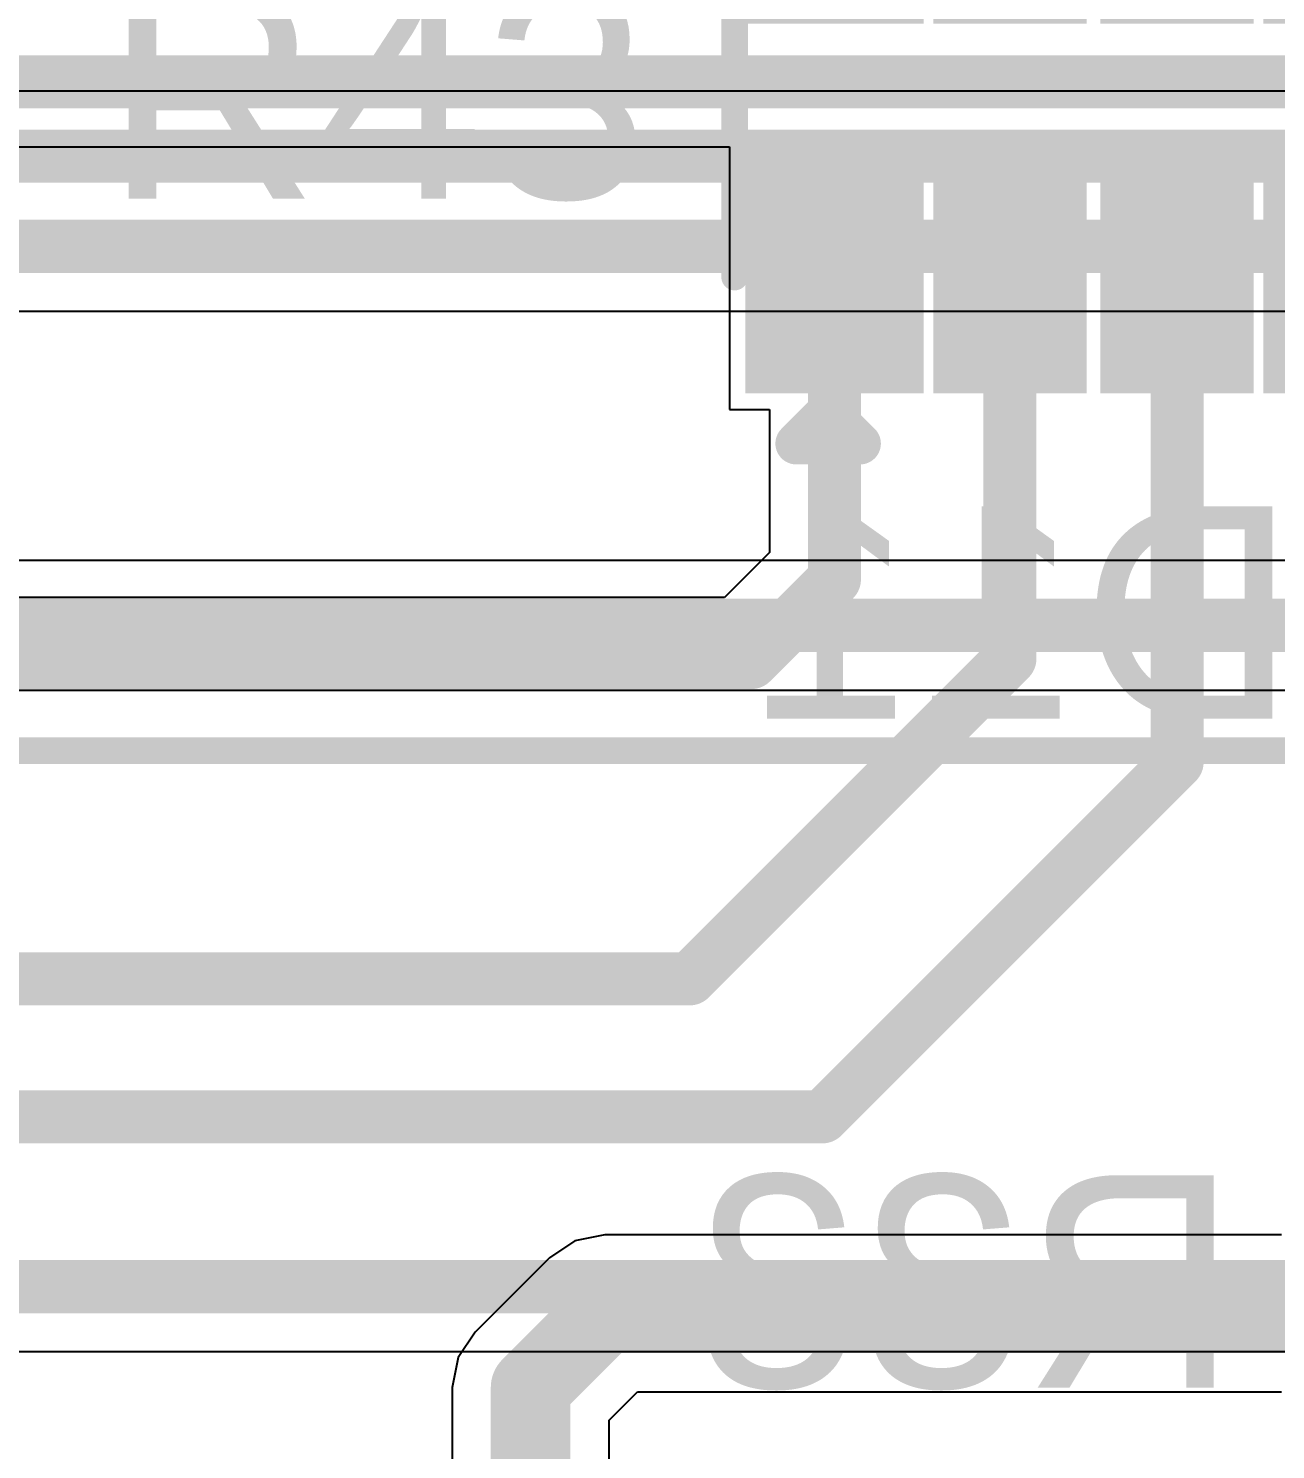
# Model space of a CAD drawing. Header units: inches. Extents: x -8 to 210, y -39 to 109.
# Drawn here: x 46.52 to 52.49, y 8.64 to 15.44 of the extents above; entities that cross this region are included whole.
import ezdxf

# ---------------------------------------------------------------- set-up
doc = ezdxf.new("R2010")
doc.units = ezdxf.units.IN
for name, color, linetype in [('Bottom Layer', 5, 'Continuous'), ('Bottom Overlay', 54, 'Continuous'), ('Top Layer', 1, 'Continuous'), ('Top Overlay', 2, 'Continuous'), ('Top Paste', 8, 'Continuous'), ('Top Solder', 216, 'Continuous')]:
    doc.layers.add(name, color=color, linetype=linetype)
doc.styles.add('Arial', font='', dxfattribs={"height": 0.2})
doc.styles.get('Arial').set_extended_font_data('Arial')

# ---------------------------------------------------------------- blocks, each defined once
blk = doc.blocks.new('YC164_JR_070RL_26')
at = {"layer": 'Top Layer'}
for points in [[(-1.33499987, 1.56500068), (-0.43499913, 1.56500068), (-0.43499913, 0.91499944), (-1.33499987, 0.91499944)], [(1.33499987, 0.91499944), (0.4349991299999999, 0.91499944), (0.4349991300000001, 1.56500068), (1.33499987, 1.56500068)], [(-1.33499987, 0.66499867), (-0.43499913, 0.66499867), (-0.43499913, 0.13499973), (-1.33499987, 0.13499973)], [(1.33499987, 0.13499973), (0.43499913, 0.13499973), (0.43499913, 0.66499867), (1.33499987, 0.66499867)], [(-1.33499987, -0.13499973), (-0.43499913, -0.13499973), (-0.43499913, -0.66499867), (-1.33499987, -0.66499867)], [(1.33499987, -0.66499867), (0.43499913, -0.66499867), (0.43499913, -0.13499973), (1.33499987, -0.13499973)], [(-1.33499987, -0.91499944), (-0.43499913, -0.91499944), (-0.43499913, -1.56500068), (-1.33499987, -1.56500068)], [(1.33499987, -1.56500068), (0.4349991299999999, -1.56500068), (0.4349991300000001, -0.91499944), (1.33499987, -0.91499944)]]:
    blk.add_hatch(color=1, dxfattribs=at).paths.add_polyline_path(points)
at = {"layer": 'Top Paste'}
for points in [[(-1.33499987, 1.56500068), (-0.43499913, 1.56500068), (-0.43499913, 0.91499944), (-1.33499987, 0.91499944)], [(1.33499987, 0.91499944), (0.4349991299999999, 0.91499944), (0.4349991300000001, 1.56500068), (1.33499987, 1.56500068)], [(-1.33499987, 0.66499867), (-0.43499913, 0.66499867), (-0.43499913, 0.13499973), (-1.33499987, 0.13499973)], [(1.33499987, 0.13499973), (0.43499913, 0.13499973), (0.43499913, 0.66499867), (1.33499987, 0.66499867)], [(-1.33499987, -0.13499973), (-0.43499913, -0.13499973), (-0.43499913, -0.66499867), (-1.33499987, -0.66499867)], [(1.33499987, -0.66499867), (0.43499913, -0.66499867), (0.43499913, -0.13499973), (1.33499987, -0.13499973)], [(-1.33499987, -0.91499944), (-0.43499913, -0.91499944), (-0.43499913, -1.56500068), (-1.33499987, -1.56500068)], [(1.33499987, -1.56500068), (0.4349991299999999, -1.56500068), (0.4349991300000001, -0.91499944), (1.33499987, -0.91499944)]]:
    blk.add_hatch(color=8, dxfattribs=at).paths.add_polyline_path(points)
at = {"layer": 'Top Solder'}
for points in [[(-1.43659987, 1.66660068), (-0.33339913, 1.66660068), (-0.33339913, 0.81339944), (-1.43659987, 0.81339944)], [(1.43659987, 0.81339944), (0.3333991299999999, 0.81339944), (0.33339913, 1.66660068), (1.43659987, 1.66660068)], [(-1.43659987, 0.7665986699999999), (-0.33339913, 0.7665986699999999), (-0.33339913, 0.03339973), (-1.43659987, 0.03339973)], [(1.43659987, 0.03339972999999992), (0.3333991299999999, 0.03339973000000007), (0.33339913, 0.7665986699999999), (1.43659987, 0.7665986699999999)], [(-1.43659987, -0.03339973), (-0.33339913, -0.03339973), (-0.33339913, -0.7665986699999999), (-1.43659987, -0.7665986699999999)], [(1.43659987, -0.7665986699999999), (0.3333991299999999, -0.7665986699999999), (0.33339913, -0.03339972999999992), (1.43659987, -0.03339973000000007)], [(-1.43659987, -0.81339944), (-0.33339913, -0.81339944), (-0.33339913, -1.66660068), (-1.43659987, -1.66660068)], [(1.43659987, -1.66660068), (0.3333991299999999, -1.66660068), (0.33339913, -0.81339944), (1.43659987, -0.81339944)]]:
    blk.add_hatch(color=216, dxfattribs=at).paths.add_polyline_path(points)
at = {"layer": 'Top Overlay'}
for points in [[(-0.88000078, 1.7175988, 0.127, 0.127, 0), (0.88000078, 1.7175988, 0.127, 0.127, 0)], [(-1.6764, 1.4224, 0.1999996, 0.1999996, 0), (-1.6764, 1.1176, 0.1999996, 0.1999996, 0)], [(-1.6764, 1.4224, 0.1999996, 0.1999996, 0), (-1.524, 1.27, 0.1999996, 0.1999996, 0)], [(-1.524, 1.27, 0.1999996, 0.1999996, 0), (-1.6764, 1.1176, 0.1999996, 0.1999996, 0)], [(-0.88000078, -1.7175988, 0.127, 0.127, 0), (0.88000078, -1.7175988, 0.127, 0.127, 0)]]:
    blk.add_lwpolyline(points, format="xyseb", dxfattribs=at)
for points in [[(-0.91175078, 1.7175988, 0.0635, 0.0635, 1), (-0.84825078, 1.7175988, 0.0635, 0.0635, 1)], [(0.84825078, 1.7175988, 0.0635, 0.0635, 1), (0.91175078, 1.7175988, 0.0635, 0.0635, 1)], [(-1.7263999, 1.4224, 0.0999998, 0.0999998, 1), (-1.6264001, 1.4224, 0.0999998, 0.0999998, 1)], [(-1.7263999, 1.4224, 0.0999998, 0.0999998, 1), (-1.6264001, 1.4224, 0.0999998, 0.0999998, 1)], [(-1.5739999, 1.27, 0.0999998, 0.0999998, 1), (-1.4740001, 1.27, 0.0999998, 0.0999998, 1)], [(-1.5739999, 1.27, 0.0999998, 0.0999998, 1), (-1.4740001, 1.27, 0.0999998, 0.0999998, 1)], [(-1.7263999, 1.1176, 0.0999998, 0.0999998, 1), (-1.6264001, 1.1176, 0.0999998, 0.0999998, 1)], [(-1.7263999, 1.1176, 0.0999998, 0.0999998, 1), (-1.6264001, 1.1176, 0.0999998, 0.0999998, 1)], [(-0.91175078, -1.7175988, 0.0635, 0.0635, 1), (-0.84825078, -1.7175988, 0.0635, 0.0635, 1)], [(0.84825078, -1.7175988, 0.0635, 0.0635, 1), (0.91175078, -1.7175988, 0.0635, 0.0635, 1)]]:
    blk.add_lwpolyline(points, format="xyseb", close=True, dxfattribs=at)
blk = doc.blocks.new('DB128L_5_08_3P_BK_S_91')
at = {"layer": 'Top Overlay'}
blk.add_lwpolyline([(-7.670799999999999, 5.1308, 0.127, 0.127, 0), (7.670799999999999, 5.1308, 0.127, 0.127, 0)], format="xyseb", dxfattribs=at)

msp = doc.modelspace()

# ---------------------------------------------------------------- linework, layer by layer
at = {"layer": 'Bottom Layer'}
for p, q in [((55.5752, 15.14437154), (43.03473993999999, 15.14437154)), ((42.6466, 14.09102846), (52.92179916, 14.09102846)), ((52.92179916, 12.89877278), (42.25232596, 12.89877278)), ((42.12359876, 12.2772297), (52.91260943999999, 12.2772297)), ((49.276, 9.67191614), (49.13229696, 9.64333098)), ((52.51449999999999, 9.67191614), (49.276, 9.67191614)), ((49.13229696, 9.64333098), (49.01047094, 9.561929059999999)), ((49.01047094, 9.561929059999999), (48.65487094, 9.20632906)), ((48.65487094, 9.20632906), (48.57346902, 9.08450304)), ((48.57346902, 9.08450304), (48.54488386, 8.9408)), ((48.54488386, 8.9408), (48.54488386, 8.53579954)), ((49.29591614, 8.78525802), (49.43154198, 8.92088386)), ((49.43154198, 8.92088386), (52.51449999999999, 8.92088386)), ((49.29591614, 8.53579954), (49.29591614, 8.78525802))]:
    msp.add_line(p, q, dxfattribs=at)
for points in [[(42.90601528, 14.8336, 0.254, 0.254, 0), (55.5752, 14.8336, 0.254, 0.254, 0)], [(42.6466, 14.4018, 0.254, 0.254, 0), (55.0926, 14.4018, 0.254, 0.254, 0)], [(42.12359876, 12.58800124, 0.254, 0.254, 0), (53.37579876, 12.58800124, 0.254, 0.254, 0)], [(48.92039999999999, 8.9408, 0.3809999999999999, 0.3809999999999999, 0), (49.276, 9.296399999999998, 0.3809999999999999, 0.3809999999999999, 0)], [(49.276, 9.296399999999998, 0.3809999999999999, 0.3809999999999999, 0), (53.0098, 9.296399999999998, 0.3809999999999999, 0.3809999999999999, 0)], [(48.92039999999999, 6.858, 0.3809999999999999, 0.3809999999999999, 0), (48.92039999999999, 8.9408, 0.3809999999999999, 0.3809999999999999, 0)]]:
    msp.add_lwpolyline(points, format="xyseb", dxfattribs=at)
for points in [[(49.18075, 9.296399999999998, 0.1905, 0.1905, 1), (49.37125, 9.296399999999998, 0.1905, 0.1905, 1)], [(49.18075, 9.296399999999998, 0.1905, 0.1905, 1), (49.37125, 9.296399999999998, 0.1905, 0.1905, 1)], [(48.82515, 8.9408, 0.1905, 0.1905, 1), (49.01565, 8.9408, 0.1905, 0.1905, 1)], [(48.82515, 8.9408, 0.1905, 0.1905, 1), (49.01565, 8.9408, 0.1905, 0.1905, 1)]]:
    msp.add_lwpolyline(points, format="xyseb", close=True, dxfattribs=at)
at = {"layer": 'Top Layer'}
for p, q in [((41.31179444, 14.87842846), (49.74510752, 14.87842846)), ((49.74510752, 14.87842846), (49.87159952, 14.87719656)), ((49.87159952, 14.87719656), (49.87159952, 13.6216009)), ((49.87159952, 13.6216009), (50.06362859999999, 13.6216009)), ((50.06362859999999, 13.6216009), (50.06362859999999, 12.9365248)), ((50.06362859999999, 12.9365248), (49.84807658, 12.72097278)), ((49.84807658, 12.72097278), (38.3249932, 12.72097278)), ((37.846, 9.11262846), (52.62879745999999, 9.11262846))]:
    msp.add_line(p, q, dxfattribs=at)
for points in [[(40.9448, 15.1892, 0.254, 0.254, 0), (54.63539999999999, 15.1892, 0.254, 0.254, 0)], [(50.37440014, 12.80780014, 0.254, 0.254, 0), (50.37440014, 14.2494, 0.254, 0.254, 0)], [(51.214401, 12.428601, 0.254, 0.254, 0), (51.214401, 14.2494, 0.254, 0.254, 0)], [(52.01439939999999, 11.9331994, 0.254, 0.254, 0), (52.01439939999999, 14.2494, 0.254, 0.254, 0)], [(49.97680124, 12.41020124, 0.254, 0.254, 0), (50.37440014, 12.80780014, 0.254, 0.254, 0)], [(37.95799876, 12.41020124, 0.254, 0.254, 0), (49.97680124, 12.41020124, 0.254, 0.254, 0)], [(49.68239999999999, 10.8966, 0.254, 0.254, 0), (51.214401, 12.428601, 0.254, 0.254, 0)], [(50.3174, 10.2362, 0.254, 0.254, 0), (52.01439939999999, 11.9331994, 0.254, 0.254, 0)], [(38.61280314, 10.8966, 0.254, 0.254, 0), (49.68239999999999, 10.8966, 0.254, 0.254, 0)], [(43.5864, 10.2362, 0.254, 0.254, 0), (50.3174, 10.2362, 0.254, 0.254, 0)], [(37.846, 9.423399999999999, 0.254, 0.254, 0), (52.62879745999999, 9.423399999999999, 0.254, 0.254, 0)]]:
    msp.add_lwpolyline(points, format="xyseb", dxfattribs=at)
for points in [[(50.31090013999999, 14.2494, 0.127, 0.127, 1), (50.43790014, 14.2494, 0.127, 0.127, 1)], [(51.150901, 14.2494, 0.127, 0.127, 1), (51.277901, 14.2494, 0.127, 0.127, 1)], [(51.9508994, 14.2494, 0.127, 0.127, 1), (52.0778994, 14.2494, 0.127, 0.127, 1)], [(50.31090013999999, 12.80780014, 0.127, 0.127, 1), (50.43790014, 12.80780014, 0.127, 0.127, 1)], [(50.31090013999999, 12.80780014, 0.127, 0.127, 1), (50.43790014, 12.80780014, 0.127, 0.127, 1)], [(49.91330124, 12.41020124, 0.127, 0.127, 1), (50.04030124, 12.41020124, 0.127, 0.127, 1)], [(49.91330124, 12.41020124, 0.127, 0.127, 1), (50.04030124, 12.41020124, 0.127, 0.127, 1)], [(51.150901, 12.428601, 0.127, 0.127, 1), (51.277901, 12.428601, 0.127, 0.127, 1)], [(51.150901, 12.428601, 0.127, 0.127, 1), (51.277901, 12.428601, 0.127, 0.127, 1)], [(51.9508994, 11.9331994, 0.127, 0.127, 1), (52.0778994, 11.9331994, 0.127, 0.127, 1)], [(51.9508994, 11.9331994, 0.127, 0.127, 1), (52.0778994, 11.9331994, 0.127, 0.127, 1)], [(49.6189, 10.8966, 0.127, 0.127, 1), (49.74589999999999, 10.8966, 0.127, 0.127, 1)], [(49.6189, 10.8966, 0.127, 0.127, 1), (49.74589999999999, 10.8966, 0.127, 0.127, 1)], [(50.25389999999999, 10.2362, 0.127, 0.127, 1), (50.3809, 10.2362, 0.127, 0.127, 1)], [(50.25389999999999, 10.2362, 0.127, 0.127, 1), (50.3809, 10.2362, 0.127, 0.127, 1)]]:
    msp.add_lwpolyline(points, format="xyseb", close=True, dxfattribs=at)

# ---------------------------------------------------------------- block references
at = {"rotation": 90}
msp.add_blockref('YC164_JR_070RL_26', (51.6144002, 15.1343995), dxfattribs=at)
msp.add_blockref('DB128L_5_08_3P_BK_S_91', (54.00039999999999, 6.858))

# ---------------------------------------------------------------- texts
at = {"layer": 'Bottom Overlay', "style": 'Arial', "text_generation_flag": 2}
for s, p in [('D11', (52.58611021999999, 12.1413651)), ('R33', (52.30662894, 8.9409651))]:
    msp.add_text(s, height=1.016, dxfattribs=at).set_placement(p)
at = {"layer": 'Top Overlay', "style": 'Arial'}
msp.add_text('R43', height=1.016, dxfattribs=at).set_placement((46.88037106, 14.6305651))

doc.saveas('drawing.dxf')
